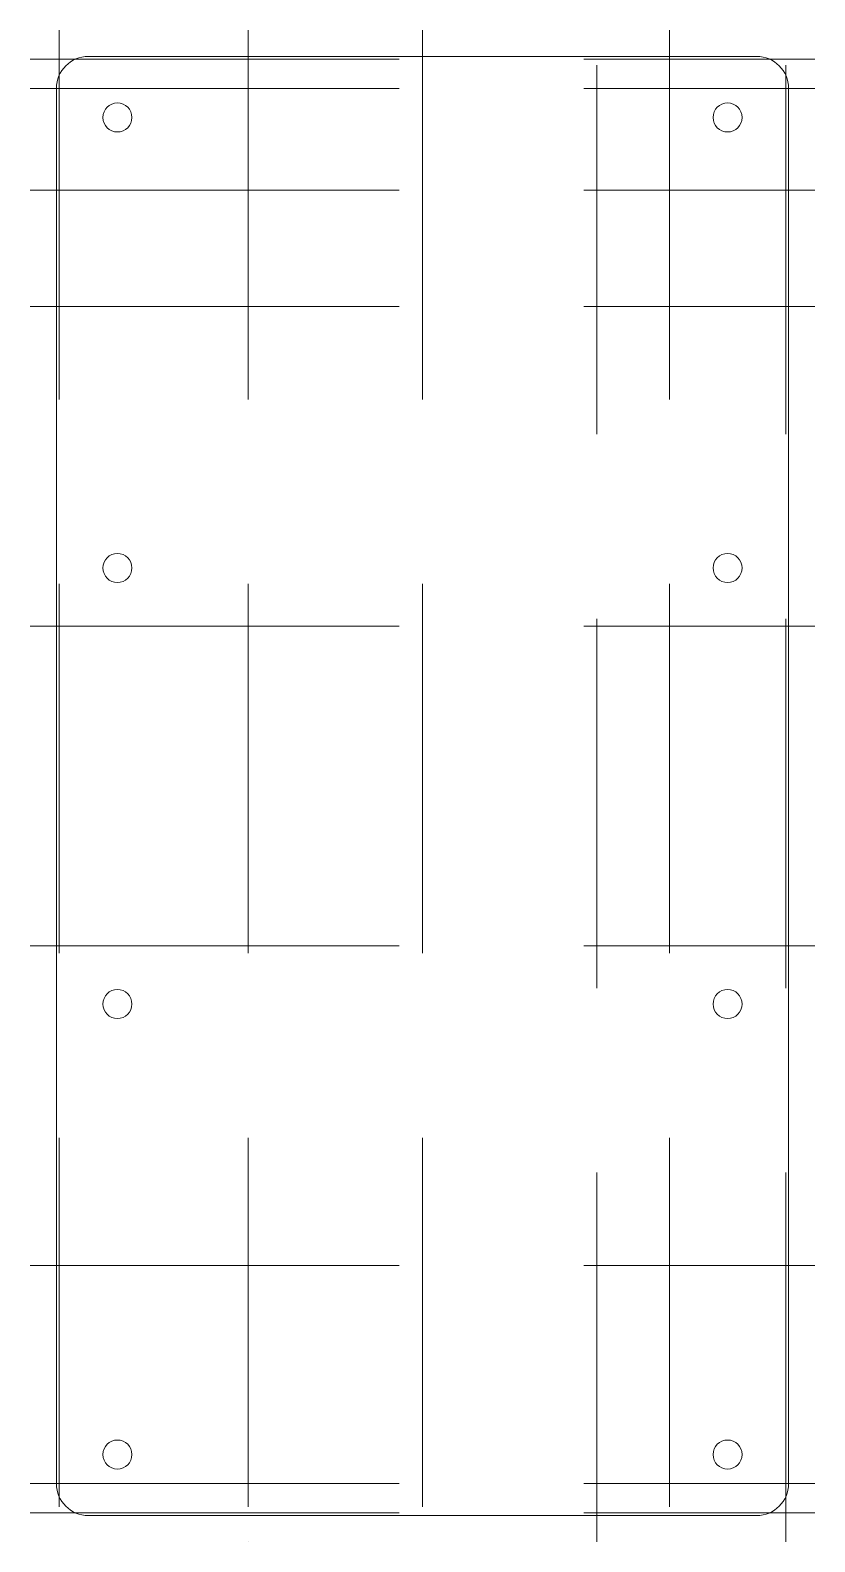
# Model space of a CAD drawing. Header units: millimetres. Extents: x -2 to 52, y -2 to 102.
import ezdxf

# ---------------------------------------------------------------- set-up
doc = ezdxf.new("R2010")
doc.units = ezdxf.units.MM
doc.linetypes.add('DASHEDX2', pattern=[38.1, 25.4, -12.7])
doc.layers.add('Cut', color=5, linetype='CONTINUOUS', lineweight=5, true_color=0x0000ff)
doc.layers.add('Guide Panel', color=94, linetype='DASHEDX2', lineweight=5, true_color=0x008000)

msp = doc.modelspace()

# ---------------------------------------------------------------- linework, layer by layer
at = {"layer": 'Cut'}
for p, q in [((48, 100.2), (2, 100.2)), ((-0.2, 98), (-0.2, 2)), ((50.2, 2), (50.2, 98)), ((2, -0.2), (48, -0.2))]:
    msp.add_line(p, q, dxfattribs=at)
for centre in [(4, 96), (46, 96), (4, 65), (46, 65), (4, 35), (46, 35), (4, 4), (46, 4)]:
    msp.add_circle(centre, 1, dxfattribs=at)
for centre, start, end in [((2, 98), 90, 180), ((48, 98), 0, 90), ((2, 2), 180, 270), ((48, 2), 270, 0)]:
    msp.add_arc(centre, 2.2, start, end, dxfattribs=at)
at = {"layer": 'Guide Panel'}
for p, q in [((0, 102), (0, -2)), ((13, 102), (13, -2)), ((25, 102), (25, -2)), ((37, -2), (37, 102)), ((42, 102), (42, -2)), ((50, -2), (50, 102)), ((-2, 100), (52, 100)), ((-2, 98), (52, 98)), ((-2, 91), (52, 91)), ((-2, 83), (52, 83)), ((-2, 61), (52, 61)), ((-2, 39), (52, 39)), ((-2, 17), (52, 17)), ((-2, 2), (52, 2)), ((-2, 0), (52, 0)), ((13, -2), (13, -2))]:
    msp.add_line(p, q, dxfattribs=at)

doc.saveas('drawing.dxf')
